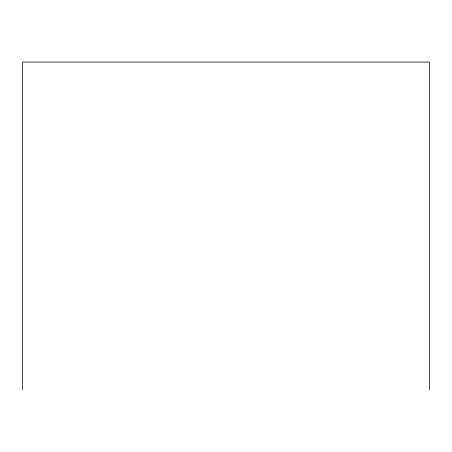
<?xml version="1.0" encoding="UTF-8"?>
<svg xmlns="http://www.w3.org/2000/svg" width="452" height="452" viewBox="0 0 452 452"><rect width="100%" height="100%" fill="white"/><g stroke="black" fill="none" stroke-linecap="round" stroke-linejoin="round"><path stroke-width="0.68" d="M429.4 389.935L429.4 62.065L22.6 62.065L22.6 389.935"/></g></svg>
